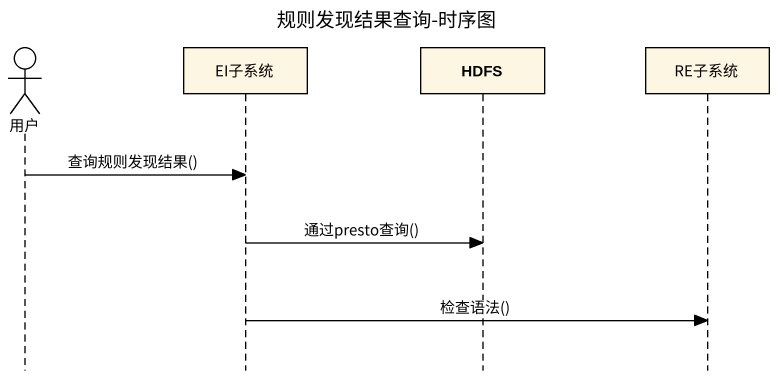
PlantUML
@startuml
title 规则发现结果查询-时序图
hide footbox
actor 用户
participant EI子系统
participant HDFS
participant RE子系统

用户 -> EI子系统 : 查询规则发现结果()
EI子系统 -> HDFS : 通过presto查询()
EI子系统 -> RE子系统 : 检查语法()
@enduml
